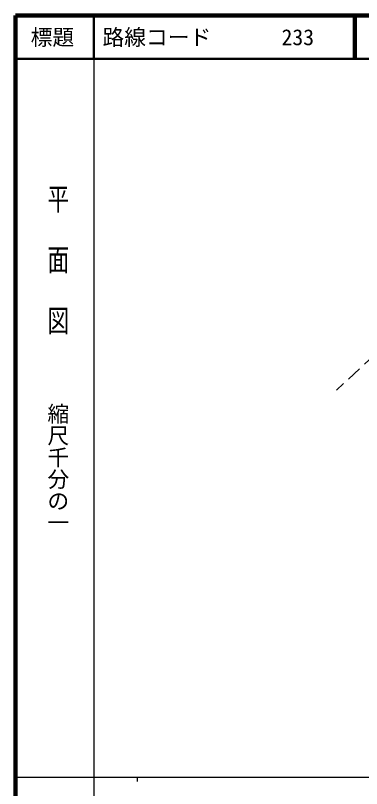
# Model space of a CAD drawing. Units: millimetres, scale not verified. Extents: x 40000 to 680000, y 20000 to 380000.
# Drawn here: x 40000 to 119535, y 202409 to 380000 of the extents above; entities that cross this region are included whole.
import ezdxf
from ezdxf.enums import TextEntityAlignment as Align

# ---------------------------------------------------------------- set-up
doc = ezdxf.new("R2010")
doc.units = ezdxf.units.MM
doc.header["$LTSCALE"] = 1000
doc.linetypes.add('CHAIN', pattern=[18.5, 12, -1.5, 3.5, -1.5])
for name, color, linetype, lineweight in [('M-BMK', 2, 'CHAIN', 13), ('M-TTL', 2, 'Continuous', 140), ('M-TTL-BAND', 7, 'Continuous', 25), ('M-TTL-LINE', 7, 'Continuous', 50)]:
    doc.layers.add(name, color=color, linetype=linetype, lineweight=lineweight)
doc.layers.add('M-TTL-TXT', color=7, linetype='Continuous')
doc.styles.add('@ＭＳ ゴシック', font='')
doc.styles.add('ＭＳ ゴシック', font='')
doc.styles.get('@ＭＳ ゴシック').set_extended_font_data('@MS Gothic')
doc.styles.get('ＭＳ ゴシック').set_extended_font_data('MS Gothic')

msp = doc.modelspace()

# ---------------------------------------------------------------- linework, layer by layer
at = {"layer": 'M-BMK'}
msp.add_line((142529, 320628), (113769, 293917), dxfattribs=at)
at = {"layer": 'M-TTL'}
for p, q in [((40000, 380000), (40000, 20000)), ((680000, 380000), (40000, 380000))]:
    msp.add_line(p, q, dxfattribs=at)
at = {"layer": 'M-TTL-BAND'}
for p, q in [((58000, 370000), (58000, 20000)), ((40000, 205000), (579000, 205000)), ((68000, 205000), (68000, 204000))]:
    msp.add_line(p, q, dxfattribs=at)
at = {"layer": 'M-TTL-LINE'}
for p, q in [((58000, 380000), (58000, 370000)), ((117750, 380000), (117750, 370000)), ((118250, 380000), (118250, 370000)), ((40000, 370000), (680000, 370000))]:
    msp.add_line(p, q, dxfattribs=at)

# ---------------------------------------------------------------- texts
at = {"layer": 'M-TTL-BAND', "style": '@ＭＳ ゴシック', "width": 1.4}
msp.add_text('平  面  図', height=3666, rotation=270, dxfattribs=at).set_placement((49777, 306475), align=Align.MIDDLE_RIGHT)
at = {"layer": 'M-TTL-BAND', "style": '@ＭＳ ゴシック'}
msp.add_text('縮尺千分の一', height=3666, rotation=270, dxfattribs=at).set_placement((49777, 261030), align=Align.MIDDLE_RIGHT)
at = {"layer": 'M-TTL-TXT', "style": 'ＭＳ ゴシック'}
msp.add_text('標題', height=3666, dxfattribs=at).set_placement((48500, 375000), align=Align.MIDDLE_CENTER)
for s, p in [('路線コード', (60000, 375000)), ('233', (101142, 375000))]:
    msp.add_text(s, height=3666, dxfattribs=at).set_placement(p, align=Align.MIDDLE_LEFT)

doc.saveas('drawing.dxf')
